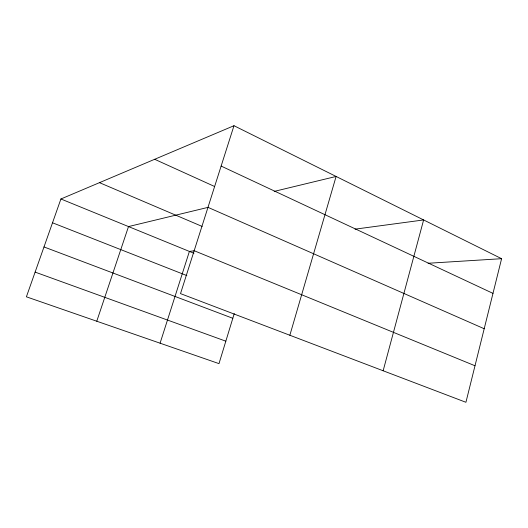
<?xml version="1.0" encoding="UTF-8"?>
<svg xmlns="http://www.w3.org/2000/svg" width="528" height="528" viewBox="0 0 528 528"><rect width="100%" height="100%" fill="white"/><g stroke="black" fill="none" stroke-linecap="round" stroke-linejoin="round"><path stroke-width="0.79" d="M501.6 258.694L465.927 402.29L180.51 293.621L233.983 125.71L501.6 258.694L428.069 263.267M383.143 370.775L423.621 219.945L355.054 229.159M289.859 335.254L336.105 176.458L274.19 191.4M234.254 313.573L218.988 363.627L26.4 296.815L60.911 198.983L233.983 125.71M160.083 343.187L189.4 251.42L194.291 250.767M96.769 321.229L128.502 226.571L208.547 207.247M35.112 272.111L225.832 341.18M43.996 246.946L232.815 318.285M52.516 222.79L186.839 275.583M194.172 250.708L475.002 365.765M60.911 198.983L193.941 253.275M99.482 182.655L202.151 226.433M207.986 207.346L484.202 328.739M154.671 159.291L214.612 186.503M221.126 166.069L492.987 293.377"/></g></svg>
